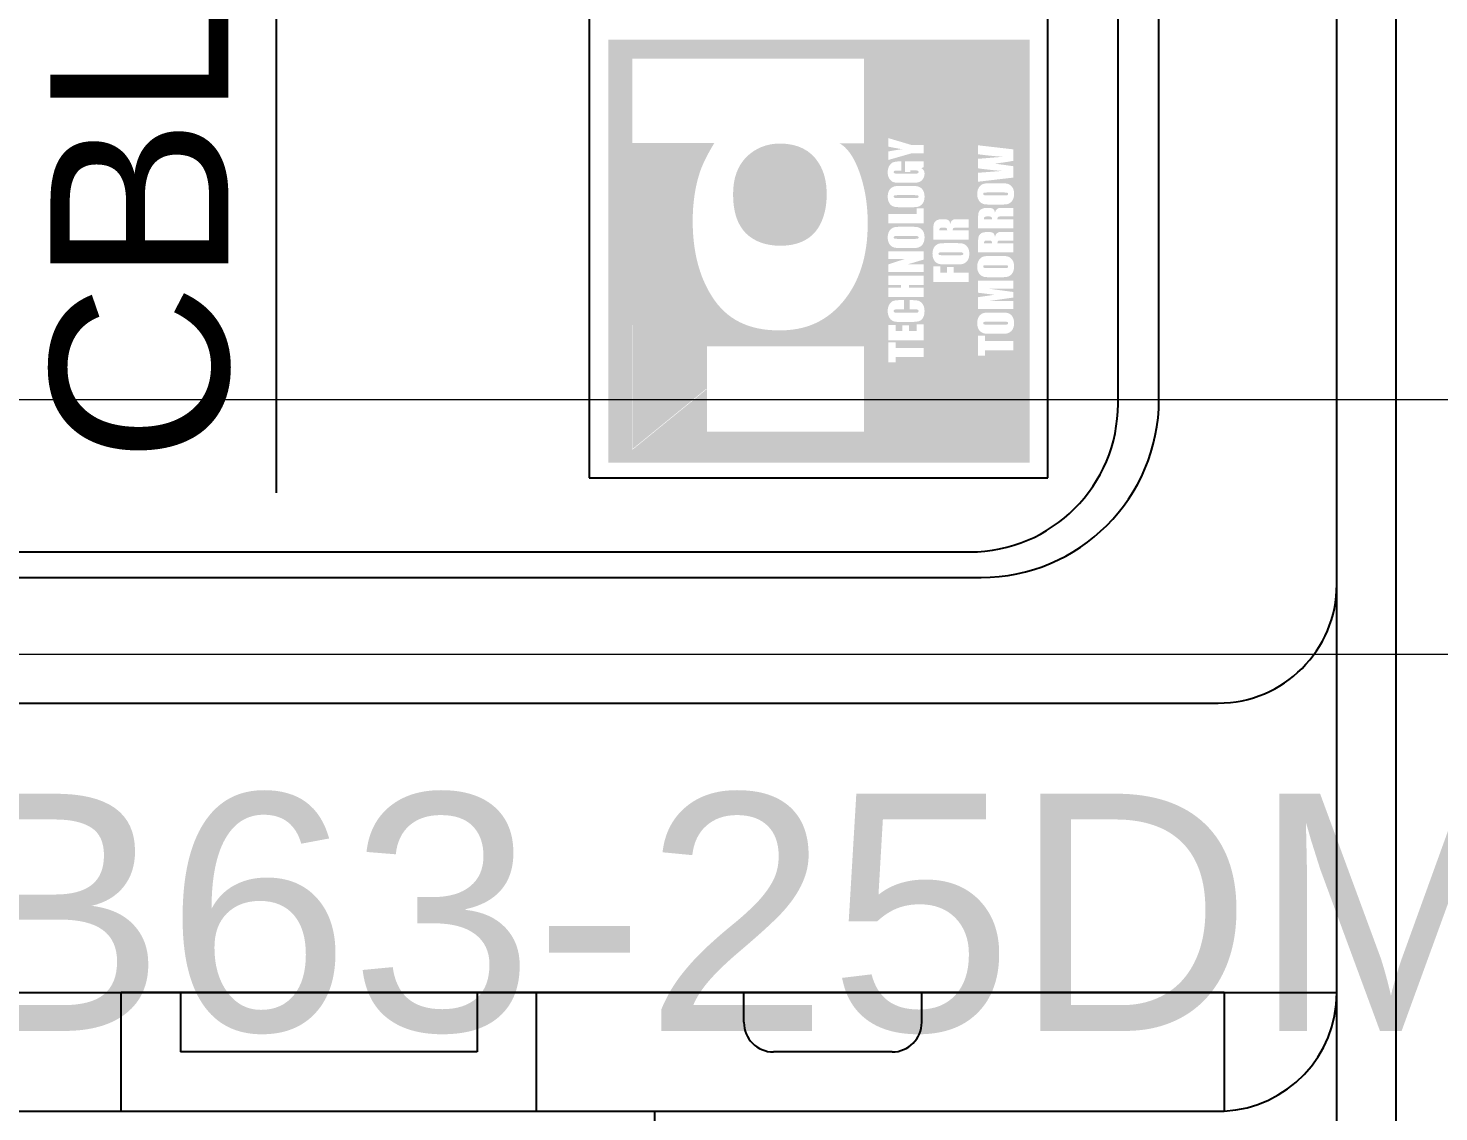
# Model space of a CAD drawing. Header units: inches. Extents: x 0 to 77285, y -118 to 40065.
# Drawn here: x 47617.84 to 47641.63, y 23207.04 to 23225.31 of the extents above; entities that cross this region are included whole.
import ezdxf
from ezdxf.enums import TextEntityAlignment as Align

# ---------------------------------------------------------------- set-up
doc = ezdxf.new("R2010")
doc.units = ezdxf.units.IN
doc.header["$LTSCALE"] = 5
doc.header["$MEASUREMENT"] = 0
doc.layers.add('88', color=35, linetype='Continuous', lineweight=5)
for name, color, linetype in [('99', 181, 'Continuous'), ('BOM-T', 4, 'Continuous'), ('Y', 60, 'Continuous')]:
    doc.layers.add(name, color=color, linetype=linetype)
doc.styles.add('SCI', font='')
doc.styles.get("Standard").update_dxf_attribs({"font": 'arial.ttf'})
doc.styles.get('SCI').set_extended_font_data('Gulim')

# ---------------------------------------------------------------- blocks, each defined once
blk = doc.blocks.new('A$C8b1ceeae')
blk.add_line((-7, -46), (117, -46))
blk = doc.blocks.new('A$C9c3b0687E')
h = blk.add_hatch(color=256)
edge = h.paths.add_edge_path(flags=16)
edge.add_spline(control_points=[(17.76, 6.383), (17.76, 6.383), (15.649, 6.383), (15.649, 6.383), (15.649, 6.383), (16.673, 5.127), (16.673, 5.127), (16.673, 5.127), (17.76, 6.383), (17.76, 6.383)], knot_values=[0, 0, 0, 0, 1, 1, 1, 2, 2, 2, 3, 3, 3, 3], degree=3, periodic=0)
edge = h.paths.add_edge_path(flags=16)
edge.add_spline(control_points=[(22.247, 2.476), (22.247, 2.476), (22.247, 6.379), (22.247, 6.379), (22.247, 6.379), (20.825, 6.379), (20.825, 6.379), (20.825, 6.379), (20.825, 4.998), (20.825, 4.998), (20.652, 5.102), (20.498, 5.184), (20.344, 5.238), (20.103, 5.32), (19.821, 5.363), (19.504, 5.363), (18.998, 5.363), (18.578, 5.254), (18.243, 5.042), (17.832, 4.786), (17.664, 4.398), (17.664, 3.902), (17.664, 3.466), (17.806, 3.119), (18.141, 2.835), (18.475, 2.552), (18.921, 2.411), (19.469, 2.411), (19.821, 2.411), (20.138, 2.47), (20.421, 2.585), (20.592, 2.656), (20.755, 2.759), (20.82, 2.89), (20.82, 2.89), (20.82, 2.476), (20.82, 2.476), (20.82, 2.476), (22.247, 2.476), (22.247, 2.476)], knot_values=[0, 0, 0, 0, 1, 1, 1, 2, 2, 2, 3, 3, 3, 4, 4, 4, 5, 5, 5, 6, 6, 6, 7, 7, 7, 8, 8, 8, 9, 9, 9, 10, 10, 10, 11, 11, 11, 12, 12, 12, 13, 13, 13, 13], degree=3, periodic=0)
edge = h.paths.add_edge_path(flags=16)
edge.add_spline(control_points=[(20.592, 4.454), (20.438, 4.606), (20.232, 4.682), (19.958, 4.682), (19.666, 4.682), (19.452, 4.611), (19.306, 4.47), (19.161, 4.323), (19.092, 4.127), (19.092, 3.882), (19.092, 3.566), (19.212, 3.342), (19.443, 3.217), (19.589, 3.141), (19.761, 3.103), (19.958, 3.103), (20.164, 3.103), (20.344, 3.146), (20.489, 3.239), (20.704, 3.375), (20.815, 3.593), (20.815, 3.892), (20.815, 4.116), (20.738, 4.301), (20.592, 4.454)], knot_values=[0, 0, 0, 0, 1, 1, 1, 2, 2, 2, 3, 3, 3, 4, 4, 4, 5, 5, 5, 6, 6, 6, 7, 7, 7, 8, 8, 8, 8], degree=3, periodic=0)
edge = h.paths.add_edge_path(flags=16)
edge.add_spline(control_points=[(15.957, 2.474), (15.957, 2.474), (17.397, 2.474), (17.397, 2.474), (17.397, 2.474), (17.397, 5.12), (17.397, 5.12), (17.397, 5.12), (15.957, 5.12), (15.957, 5.12), (15.957, 5.12), (15.957, 2.474), (15.957, 2.474)], knot_values=[0, 0, 0, 0, 1, 1, 1, 2, 2, 2, 3, 3, 3, 4, 4, 4, 4], degree=3, periodic=0)
edge = h.paths.add_edge_path(flags=16)
edge.add_spline(control_points=[(20.635, 0.552), (20.616, 0.414), (20.602, 0.272), (20.592, 0.127), (20.592, 0.127), (20.574, 0.355), (20.574, 0.355), (20.564, 0.468), (20.559, 0.534), (20.558, 0.552), (20.558, 0.552), (20.397, 0.552), (20.397, 0.552), (20.375, 0.383), (20.36, 0.246), (20.354, 0.142), (20.354, 0.142), (20.338, 0.344), (20.338, 0.344), (20.338, 0.344), (20.322, 0.552), (20.322, 0.552), (20.322, 0.552), (20.171, 0.552), (20.171, 0.552), (20.171, 0.552), (20.241, -0.045), (20.241, -0.045), (20.241, -0.045), (20.433, -0.045), (20.433, -0.045), (20.455, 0.114), (20.47, 0.218), (20.477, 0.269), (20.491, 0.151), (20.506, 0.047), (20.524, -0.045), (20.524, -0.045), (20.717, -0.045), (20.717, -0.045), (20.717, -0.045), (20.786, 0.552), (20.786, 0.552), (20.786, 0.552), (20.635, 0.552), (20.635, 0.552)], knot_values=[0, 0, 0, 0, 1, 1, 1, 2, 2, 2, 3, 3, 3, 4, 4, 4, 5, 5, 5, 6, 6, 6, 7, 7, 7, 8, 8, 8, 9, 9, 9, 10, 10, 10, 11, 11, 11, 12, 12, 12, 13, 13, 13, 14, 14, 14, 15, 15, 15, 15], degree=3, periodic=0)
edge = h.paths.add_edge_path(flags=16)
edge.add_spline(control_points=[(20.145, 0.304), (20.145, 0.366), (20.144, 0.409), (20.141, 0.433), (20.138, 0.458), (20.129, 0.481), (20.113, 0.501), (20.098, 0.522), (20.077, 0.538), (20.052, 0.548), (20.026, 0.559), (19.997, 0.564), (19.965, 0.564), (19.932, 0.564), (19.902, 0.559), (19.877, 0.548), (19.851, 0.536), (19.831, 0.521), (19.816, 0.5), (19.802, 0.479), (19.793, 0.457), (19.79, 0.432), (19.787, 0.407), (19.786, 0.364), (19.786, 0.304), (19.786, 0.304), (19.786, 0.203), (19.786, 0.203), (19.786, 0.141), (19.787, 0.098), (19.79, 0.074), (19.793, 0.049), (19.802, 0.026), (19.818, 0.006), (19.833, -0.015), (19.854, -0.031), (19.879, -0.041), (19.905, -0.052), (19.933, -0.057), (19.965, -0.057), (19.999, -0.057), (20.029, -0.052), (20.054, -0.041), (20.079, -0.029), (20.099, -0.014), (20.114, 0.007), (20.129, 0.028), (20.138, 0.05), (20.141, 0.075), (20.144, 0.1), (20.145, 0.143), (20.145, 0.203), (20.145, 0.203), (20.145, 0.304), (20.145, 0.304)], knot_values=[0, 0, 0, 0, 1, 1, 1, 2, 2, 2, 3, 3, 3, 4, 4, 4, 5, 5, 5, 6, 6, 6, 7, 7, 7, 8, 8, 8, 9, 9, 9, 10, 10, 10, 11, 11, 11, 12, 12, 12, 13, 13, 13, 14, 14, 14, 15, 15, 15, 16, 16, 16, 17, 17, 17, 18, 18, 18, 18], degree=3, periodic=0)
edge = h.paths.add_edge_path(flags=16)
edge.add_spline(control_points=[(19.99, 0.398), (19.99, 0.426), (19.988, 0.444), (19.985, 0.452), (19.982, 0.459), (19.976, 0.463), (19.966, 0.463), (19.958, 0.463), (19.952, 0.46), (19.947, 0.454), (19.943, 0.448), (19.941, 0.429), (19.941, 0.398), (19.941, 0.398), (19.941, 0.12), (19.941, 0.12), (19.941, 0.085), (19.942, 0.064), (19.945, 0.056), (19.948, 0.048), (19.955, 0.044), (19.965, 0.044), (19.976, 0.044), (19.982, 0.048), (19.986, 0.058), (19.988, 0.067), (19.99, 0.089), (19.99, 0.124), (19.99, 0.124), (19.99, 0.398), (19.99, 0.398)], knot_values=[0, 0, 0, 0, 1, 1, 1, 2, 2, 2, 3, 3, 3, 4, 4, 4, 5, 5, 5, 6, 6, 6, 7, 7, 7, 8, 8, 8, 9, 9, 9, 10, 10, 10, 10], degree=3, periodic=0)
edge = h.paths.add_edge_path(flags=16)
edge.add_spline(control_points=[(19.385, -0.045), (19.385, -0.045), (19.54, -0.045), (19.54, -0.045), (19.54, -0.045), (19.54, 0.224), (19.54, 0.224), (19.561, 0.224), (19.574, 0.22), (19.579, 0.212), (19.584, 0.205), (19.586, 0.185), (19.586, 0.153), (19.586, 0.153), (19.586, -0.045), (19.586, -0.045), (19.586, -0.045), (19.731, -0.045), (19.731, -0.045), (19.731, -0.045), (19.731, 0.112), (19.731, 0.112), (19.731, 0.16), (19.729, 0.19), (19.727, 0.2), (19.724, 0.211), (19.717, 0.223), (19.707, 0.235), (19.696, 0.248), (19.676, 0.258), (19.645, 0.266), (19.679, 0.269), (19.702, 0.279), (19.713, 0.295), (19.725, 0.311), (19.731, 0.342), (19.731, 0.388), (19.731, 0.439), (19.722, 0.477), (19.706, 0.5), (19.69, 0.523), (19.669, 0.538), (19.643, 0.543), (19.617, 0.549), (19.567, 0.552), (19.494, 0.552), (19.494, 0.552), (19.385, 0.552), (19.385, 0.552), (19.385, 0.552), (19.385, -0.045), (19.385, -0.045)], knot_values=[0, 0, 0, 0, 1, 1, 1, 2, 2, 2, 3, 3, 3, 4, 4, 4, 5, 5, 5, 6, 6, 6, 7, 7, 7, 8, 8, 8, 9, 9, 9, 10, 10, 10, 11, 11, 11, 12, 12, 12, 13, 13, 13, 14, 14, 14, 15, 15, 15, 16, 16, 16, 17, 17, 17, 17], degree=3, periodic=0)
edge = h.paths.add_edge_path()
edge.add_spline(control_points=[(19.576, 0.441), (19.583, 0.435), (19.586, 0.422), (19.586, 0.403), (19.586, 0.403), (19.586, 0.37), (19.586, 0.37), (19.586, 0.344), (19.583, 0.328), (19.576, 0.323), (19.569, 0.319), (19.557, 0.316), (19.54, 0.316), (19.54, 0.316), (19.54, 0.45), (19.54, 0.45), (19.557, 0.45), (19.57, 0.447), (19.576, 0.441)], knot_values=[0, 0, 0, 0, 1, 1, 1, 2, 2, 2, 3, 3, 3, 4, 4, 4, 5, 5, 5, 6, 6, 6, 6], degree=3, periodic=0)
edge = h.paths.add_edge_path(flags=16)
edge.add_spline(control_points=[(18.978, -0.045), (18.978, -0.045), (19.133, -0.045), (19.133, -0.045), (19.133, -0.045), (19.133, 0.224), (19.133, 0.224), (19.154, 0.224), (19.167, 0.22), (19.172, 0.212), (19.177, 0.205), (19.18, 0.185), (19.18, 0.153), (19.18, 0.153), (19.18, -0.045), (19.18, -0.045), (19.18, -0.045), (19.324, -0.045), (19.324, -0.045), (19.324, -0.045), (19.324, 0.112), (19.324, 0.112), (19.324, 0.16), (19.323, 0.19), (19.32, 0.2), (19.318, 0.211), (19.311, 0.223), (19.3, 0.235), (19.29, 0.248), (19.269, 0.258), (19.239, 0.266), (19.272, 0.269), (19.295, 0.279), (19.307, 0.295), (19.318, 0.311), (19.324, 0.342), (19.324, 0.388), (19.324, 0.439), (19.316, 0.477), (19.3, 0.5), (19.283, 0.523), (19.262, 0.538), (19.236, 0.543), (19.21, 0.549), (19.161, 0.552), (19.088, 0.552), (19.088, 0.552), (18.978, 0.552), (18.978, 0.552), (18.978, 0.552), (18.978, -0.045), (18.978, -0.045)], knot_values=[0, 0, 0, 0, 1, 1, 1, 2, 2, 2, 3, 3, 3, 4, 4, 4, 5, 5, 5, 6, 6, 6, 7, 7, 7, 8, 8, 8, 9, 9, 9, 10, 10, 10, 11, 11, 11, 12, 12, 12, 13, 13, 13, 14, 14, 14, 15, 15, 15, 16, 16, 16, 17, 17, 17, 17], degree=3, periodic=0)
edge = h.paths.add_edge_path()
edge.add_spline(control_points=[(19.17, 0.441), (19.176, 0.435), (19.18, 0.422), (19.18, 0.403), (19.18, 0.403), (19.18, 0.37), (19.18, 0.37), (19.18, 0.344), (19.176, 0.328), (19.169, 0.323), (19.162, 0.319), (19.15, 0.316), (19.133, 0.316), (19.133, 0.316), (19.133, 0.45), (19.133, 0.45), (19.151, 0.45), (19.163, 0.447), (19.17, 0.441)], knot_values=[0, 0, 0, 0, 1, 1, 1, 2, 2, 2, 3, 3, 3, 4, 4, 4, 5, 5, 5, 6, 6, 6, 6], degree=3, periodic=0)
edge = h.paths.add_edge_path(flags=16)
edge.add_spline(control_points=[(18.92, 0.304), (18.92, 0.366), (18.918, 0.409), (18.915, 0.433), (18.912, 0.458), (18.903, 0.481), (18.888, 0.501), (18.872, 0.522), (18.852, 0.538), (18.826, 0.548), (18.801, 0.559), (18.772, 0.564), (18.74, 0.564), (18.706, 0.564), (18.677, 0.559), (18.651, 0.548), (18.626, 0.536), (18.606, 0.521), (18.591, 0.5), (18.576, 0.479), (18.567, 0.457), (18.564, 0.432), (18.562, 0.407), (18.56, 0.364), (18.56, 0.304), (18.56, 0.304), (18.56, 0.203), (18.56, 0.203), (18.56, 0.141), (18.562, 0.098), (18.565, 0.074), (18.568, 0.049), (18.577, 0.026), (18.592, 0.006), (18.608, -0.015), (18.628, -0.031), (18.654, -0.041), (18.679, -0.052), (18.708, -0.057), (18.74, -0.057), (18.774, -0.057), (18.803, -0.052), (18.829, -0.041), (18.854, -0.029), (18.874, -0.014), (18.889, 0.007), (18.904, 0.028), (18.913, 0.05), (18.916, 0.075), (18.918, 0.1), (18.92, 0.143), (18.92, 0.203), (18.92, 0.203), (18.92, 0.304), (18.92, 0.304)], knot_values=[0, 0, 0, 0, 1, 1, 1, 2, 2, 2, 3, 3, 3, 4, 4, 4, 5, 5, 5, 6, 6, 6, 7, 7, 7, 8, 8, 8, 9, 9, 9, 10, 10, 10, 11, 11, 11, 12, 12, 12, 13, 13, 13, 14, 14, 14, 15, 15, 15, 16, 16, 16, 17, 17, 17, 18, 18, 18, 18], degree=3, periodic=0)
edge = h.paths.add_edge_path(flags=16)
edge.add_spline(control_points=[(18.764, 0.398), (18.764, 0.426), (18.763, 0.444), (18.76, 0.452), (18.757, 0.459), (18.75, 0.463), (18.741, 0.463), (18.733, 0.463), (18.726, 0.46), (18.722, 0.454), (18.718, 0.448), (18.716, 0.429), (18.716, 0.398), (18.716, 0.398), (18.716, 0.12), (18.716, 0.12), (18.716, 0.085), (18.717, 0.064), (18.72, 0.056), (18.723, 0.048), (18.729, 0.044), (18.74, 0.044), (18.75, 0.044), (18.757, 0.048), (18.76, 0.058), (18.763, 0.067), (18.764, 0.089), (18.764, 0.124), (18.764, 0.124), (18.764, 0.398), (18.764, 0.398)], knot_values=[0, 0, 0, 0, 1, 1, 1, 2, 2, 2, 3, 3, 3, 4, 4, 4, 5, 5, 5, 6, 6, 6, 7, 7, 7, 8, 8, 8, 9, 9, 9, 10, 10, 10, 10], degree=3, periodic=0)
edge = h.paths.add_edge_path(flags=16)
edge.add_spline(control_points=[(18.3, 0.552), (18.3, 0.552), (18.265, 0.273), (18.265, 0.273), (18.265, 0.273), (18.243, 0.425), (18.243, 0.425), (18.236, 0.473), (18.23, 0.516), (18.224, 0.552), (18.224, 0.552), (18.025, 0.552), (18.025, 0.552), (18.025, 0.552), (18.025, -0.045), (18.025, -0.045), (18.025, -0.045), (18.161, -0.045), (18.161, -0.045), (18.161, -0.045), (18.162, 0.35), (18.162, 0.35), (18.162, 0.35), (18.218, -0.045), (18.218, -0.045), (18.218, -0.045), (18.312, -0.045), (18.312, -0.045), (18.312, -0.045), (18.366, 0.358), (18.366, 0.358), (18.366, 0.358), (18.366, -0.045), (18.366, -0.045), (18.366, -0.045), (18.503, -0.045), (18.503, -0.045), (18.503, -0.045), (18.503, 0.552), (18.503, 0.552), (18.503, 0.552), (18.3, 0.552), (18.3, 0.552)], knot_values=[0, 0, 0, 0, 1, 1, 1, 2, 2, 2, 3, 3, 3, 4, 4, 4, 5, 5, 5, 6, 6, 6, 7, 7, 7, 8, 8, 8, 9, 9, 9, 10, 10, 10, 11, 11, 11, 12, 12, 12, 13, 13, 13, 14, 14, 14, 14], degree=3, periodic=0)
edge = h.paths.add_edge_path(flags=16)
edge.add_spline(control_points=[(17.966, 0.304), (17.966, 0.366), (17.965, 0.409), (17.962, 0.433), (17.959, 0.458), (17.95, 0.481), (17.934, 0.501), (17.919, 0.522), (17.898, 0.538), (17.873, 0.548), (17.847, 0.559), (17.819, 0.564), (17.787, 0.564), (17.753, 0.564), (17.723, 0.559), (17.698, 0.548), (17.673, 0.536), (17.652, 0.521), (17.638, 0.5), (17.623, 0.479), (17.614, 0.457), (17.611, 0.432), (17.608, 0.407), (17.607, 0.364), (17.607, 0.304), (17.607, 0.304), (17.607, 0.203), (17.607, 0.203), (17.607, 0.141), (17.608, 0.098), (17.611, 0.074), (17.614, 0.049), (17.623, 0.026), (17.639, 0.006), (17.654, -0.015), (17.675, -0.031), (17.7, -0.041), (17.726, -0.052), (17.755, -0.057), (17.787, -0.057), (17.82, -0.057), (17.85, -0.052), (17.875, -0.041), (17.9, -0.029), (17.921, -0.014), (17.936, 0.007), (17.95, 0.028), (17.959, 0.05), (17.962, 0.075), (17.965, 0.1), (17.966, 0.143), (17.966, 0.203), (17.966, 0.203), (17.966, 0.304), (17.966, 0.304)], knot_values=[0, 0, 0, 0, 1, 1, 1, 2, 2, 2, 3, 3, 3, 4, 4, 4, 5, 5, 5, 6, 6, 6, 7, 7, 7, 8, 8, 8, 9, 9, 9, 10, 10, 10, 11, 11, 11, 12, 12, 12, 13, 13, 13, 14, 14, 14, 15, 15, 15, 16, 16, 16, 17, 17, 17, 18, 18, 18, 18], degree=3, periodic=0)
edge = h.paths.add_edge_path(flags=16)
edge.add_spline(control_points=[(17.811, 0.398), (17.811, 0.426), (17.81, 0.444), (17.806, 0.452), (17.803, 0.459), (17.797, 0.463), (17.787, 0.463), (17.779, 0.463), (17.773, 0.46), (17.769, 0.454), (17.764, 0.448), (17.762, 0.429), (17.762, 0.398), (17.762, 0.398), (17.762, 0.12), (17.762, 0.12), (17.762, 0.085), (17.763, 0.064), (17.766, 0.056), (17.769, 0.048), (17.776, 0.044), (17.786, 0.044), (17.797, 0.044), (17.804, 0.048), (17.807, 0.058), (17.81, 0.067), (17.811, 0.089), (17.811, 0.124), (17.811, 0.124), (17.811, 0.398), (17.811, 0.398)], knot_values=[0, 0, 0, 0, 1, 1, 1, 2, 2, 2, 3, 3, 3, 4, 4, 4, 5, 5, 5, 6, 6, 6, 7, 7, 7, 8, 8, 8, 9, 9, 9, 10, 10, 10, 10], degree=3, periodic=0)
edge = h.paths.add_edge_path(flags=16)
edge.add_spline(control_points=[(17.237, 0.552), (17.237, 0.552), (17.237, 0.432), (17.237, 0.432), (17.237, 0.432), (17.328, 0.432), (17.328, 0.432), (17.328, 0.432), (17.328, -0.045), (17.328, -0.045), (17.328, -0.045), (17.484, -0.045), (17.484, -0.045), (17.484, -0.045), (17.484, 0.432), (17.484, 0.432), (17.484, 0.432), (17.576, 0.432), (17.576, 0.432), (17.576, 0.432), (17.576, 0.552), (17.576, 0.552), (17.576, 0.552), (17.237, 0.552), (17.237, 0.552)], knot_values=[0, 0, 0, 0, 1, 1, 1, 2, 2, 2, 3, 3, 3, 4, 4, 4, 5, 5, 5, 6, 6, 6, 7, 7, 7, 8, 8, 8, 8], degree=3, periodic=0)
edge = h.paths.add_edge_path(flags=16)
edge.add_spline(control_points=[(19.194, 0.71), (19.194, 0.71), (19.35, 0.71), (19.35, 0.71), (19.35, 0.71), (19.35, 0.978), (19.35, 0.978), (19.371, 0.978), (19.384, 0.974), (19.389, 0.967), (19.394, 0.959), (19.396, 0.94), (19.396, 0.908), (19.396, 0.908), (19.396, 0.71), (19.396, 0.71), (19.396, 0.71), (19.54, 0.71), (19.54, 0.71), (19.54, 0.71), (19.54, 0.867), (19.54, 0.867), (19.54, 0.915), (19.539, 0.944), (19.537, 0.955), (19.534, 0.966), (19.527, 0.977), (19.517, 0.99), (19.506, 1.003), (19.486, 1.013), (19.455, 1.021), (19.489, 1.024), (19.511, 1.033), (19.523, 1.049), (19.535, 1.065), (19.54, 1.097), (19.54, 1.143), (19.54, 1.194), (19.532, 1.231), (19.516, 1.255), (19.5, 1.278), (19.478, 1.292), (19.453, 1.298), (19.427, 1.304), (19.377, 1.307), (19.304, 1.307), (19.304, 1.307), (19.194, 1.307), (19.194, 1.307), (19.194, 1.307), (19.194, 0.71), (19.194, 0.71)], knot_values=[0, 0, 0, 0, 1, 1, 1, 2, 2, 2, 3, 3, 3, 4, 4, 4, 5, 5, 5, 6, 6, 6, 7, 7, 7, 8, 8, 8, 9, 9, 9, 10, 10, 10, 11, 11, 11, 12, 12, 12, 13, 13, 13, 14, 14, 14, 15, 15, 15, 16, 16, 16, 17, 17, 17, 17], degree=3, periodic=0)
edge = h.paths.add_edge_path(flags=16)
edge.add_spline(control_points=[(19.35, 1.204), (19.35, 1.204), (19.35, 1.071), (19.35, 1.071), (19.367, 1.071), (19.379, 1.073), (19.386, 1.078), (19.393, 1.083), (19.396, 1.099), (19.396, 1.125), (19.396, 1.125), (19.396, 1.158), (19.396, 1.158), (19.396, 1.177), (19.393, 1.19), (19.386, 1.195), (19.379, 1.201), (19.367, 1.204), (19.35, 1.204)], knot_values=[0, 0, 0, 0, 1, 1, 1, 2, 2, 2, 3, 3, 3, 4, 4, 4, 5, 5, 5, 6, 6, 6, 6], degree=3, periodic=0)
edge = h.paths.add_edge_path(flags=16)
edge.add_spline(control_points=[(19.136, 1.059), (19.136, 1.121), (19.135, 1.164), (19.132, 1.188), (19.129, 1.213), (19.119, 1.235), (19.104, 1.256), (19.088, 1.277), (19.068, 1.293), (19.043, 1.303), (19.017, 1.314), (18.988, 1.319), (18.956, 1.319), (18.923, 1.319), (18.893, 1.313), (18.868, 1.302), (18.842, 1.291), (18.822, 1.275), (18.807, 1.255), (18.792, 1.234), (18.784, 1.211), (18.781, 1.187), (18.778, 1.162), (18.777, 1.119), (18.777, 1.059), (18.777, 1.059), (18.777, 0.957), (18.777, 0.957), (18.777, 0.896), (18.778, 0.853), (18.781, 0.828), (18.784, 0.804), (18.793, 0.781), (18.809, 0.76), (18.824, 0.739), (18.845, 0.724), (18.87, 0.713), (18.896, 0.703), (18.924, 0.698), (18.956, 0.698), (18.99, 0.698), (19.02, 0.703), (19.045, 0.714), (19.07, 0.725), (19.09, 0.741), (19.105, 0.762), (19.12, 0.782), (19.129, 0.805), (19.132, 0.83), (19.135, 0.855), (19.136, 0.897), (19.136, 0.957), (19.136, 0.957), (19.136, 1.059), (19.136, 1.059)], knot_values=[0, 0, 0, 0, 1, 1, 1, 2, 2, 2, 3, 3, 3, 4, 4, 4, 5, 5, 5, 6, 6, 6, 7, 7, 7, 8, 8, 8, 9, 9, 9, 10, 10, 10, 11, 11, 11, 12, 12, 12, 13, 13, 13, 14, 14, 14, 15, 15, 15, 16, 16, 16, 17, 17, 17, 18, 18, 18, 18], degree=3, periodic=0)
edge = h.paths.add_edge_path(flags=16)
edge.add_spline(control_points=[(18.981, 1.153), (18.981, 1.181), (18.979, 1.199), (18.976, 1.206), (18.973, 1.214), (18.967, 1.218), (18.957, 1.218), (18.949, 1.218), (18.943, 1.215), (18.938, 1.209), (18.934, 1.202), (18.932, 1.184), (18.932, 1.153), (18.932, 1.153), (18.932, 0.875), (18.932, 0.875), (18.932, 0.84), (18.933, 0.819), (18.936, 0.811), (18.939, 0.803), (18.946, 0.799), (18.956, 0.799), (18.967, 0.799), (18.973, 0.803), (18.976, 0.813), (18.979, 0.822), (18.981, 0.844), (18.981, 0.879), (18.981, 0.879), (18.981, 1.153), (18.981, 1.153)], knot_values=[0, 0, 0, 0, 1, 1, 1, 2, 2, 2, 3, 3, 3, 4, 4, 4, 5, 5, 5, 6, 6, 6, 7, 7, 7, 8, 8, 8, 9, 9, 9, 10, 10, 10, 10], degree=3, periodic=0)
edge = h.paths.add_edge_path(flags=16)
edge.add_spline(control_points=[(18.482, 0.71), (18.482, 0.71), (18.637, 0.71), (18.637, 0.71), (18.637, 0.71), (18.637, 0.961), (18.637, 0.961), (18.637, 0.961), (18.731, 0.961), (18.731, 0.961), (18.731, 0.961), (18.731, 1.074), (18.731, 1.074), (18.731, 1.074), (18.637, 1.074), (18.637, 1.074), (18.637, 1.074), (18.637, 1.187), (18.637, 1.187), (18.637, 1.187), (18.743, 1.187), (18.743, 1.187), (18.743, 1.187), (18.743, 1.307), (18.743, 1.307), (18.743, 1.307), (18.482, 1.307), (18.482, 1.307), (18.482, 1.307), (18.482, 0.71), (18.482, 0.71)], knot_values=[0, 0, 0, 0, 1, 1, 1, 2, 2, 2, 3, 3, 3, 4, 4, 4, 5, 5, 5, 6, 6, 6, 7, 7, 7, 8, 8, 8, 9, 9, 9, 10, 10, 10, 10], degree=3, periodic=0)
edge = h.paths.add_edge_path(flags=16)
edge.add_spline(control_points=[(20.763, 2.061), (20.743, 1.967), (20.729, 1.889), (20.72, 1.825), (20.716, 1.866), (20.704, 1.944), (20.682, 2.061), (20.682, 2.061), (20.539, 2.061), (20.539, 2.061), (20.539, 2.061), (20.648, 1.681), (20.648, 1.681), (20.648, 1.681), (20.648, 1.465), (20.648, 1.465), (20.648, 1.465), (20.793, 1.465), (20.793, 1.465), (20.793, 1.465), (20.793, 1.681), (20.793, 1.681), (20.793, 1.681), (20.906, 2.061), (20.906, 2.061), (20.906, 2.061), (20.763, 2.061), (20.763, 2.061)], knot_values=[0, 0, 0, 0, 1, 1, 1, 2, 2, 2, 3, 3, 3, 4, 4, 4, 5, 5, 5, 6, 6, 6, 7, 7, 7, 8, 8, 8, 9, 9, 9, 9], degree=3, periodic=0)
edge = h.paths.add_edge_path(flags=16)
edge.add_spline(control_points=[(20.514, 1.868), (20.514, 1.917), (20.509, 1.954), (20.5, 1.979), (20.491, 2.005), (20.472, 2.027), (20.442, 2.046), (20.412, 2.064), (20.374, 2.074), (20.328, 2.074), (20.282, 2.074), (20.244, 2.063), (20.215, 2.041), (20.186, 2.02), (20.168, 1.996), (20.162, 1.97), (20.156, 1.945), (20.153, 1.903), (20.153, 1.846), (20.153, 1.846), (20.153, 1.669), (20.153, 1.669), (20.153, 1.628), (20.155, 1.598), (20.158, 1.577), (20.16, 1.557), (20.168, 1.537), (20.18, 1.518), (20.191, 1.5), (20.209, 1.484), (20.231, 1.471), (20.254, 1.459), (20.279, 1.453), (20.305, 1.453), (20.327, 1.453), (20.346, 1.457), (20.362, 1.466), (20.378, 1.475), (20.391, 1.489), (20.402, 1.508), (20.402, 1.508), (20.416, 1.465), (20.416, 1.465), (20.416, 1.465), (20.514, 1.465), (20.514, 1.465), (20.514, 1.465), (20.514, 1.785), (20.514, 1.785), (20.514, 1.785), (20.333, 1.785), (20.333, 1.785), (20.333, 1.785), (20.333, 1.694), (20.333, 1.694), (20.333, 1.694), (20.363, 1.694), (20.363, 1.694), (20.363, 1.694), (20.363, 1.623), (20.363, 1.623), (20.363, 1.596), (20.361, 1.577), (20.357, 1.568), (20.353, 1.558), (20.345, 1.553), (20.334, 1.553), (20.324, 1.553), (20.317, 1.558), (20.313, 1.566), (20.31, 1.575), (20.308, 1.592), (20.308, 1.619), (20.308, 1.619), (20.308, 1.905), (20.308, 1.905), (20.308, 1.935), (20.31, 1.954), (20.314, 1.962), (20.317, 1.969), (20.324, 1.973), (20.333, 1.973), (20.344, 1.973), (20.351, 1.969), (20.354, 1.96), (20.357, 1.951), (20.359, 1.93), (20.359, 1.896), (20.359, 1.896), (20.359, 1.842), (20.359, 1.842), (20.359, 1.842), (20.514, 1.842), (20.514, 1.842), (20.514, 1.842), (20.514, 1.868), (20.514, 1.868)], knot_values=[0, 0, 0, 0, 1, 1, 1, 2, 2, 2, 3, 3, 3, 4, 4, 4, 5, 5, 5, 6, 6, 6, 7, 7, 7, 8, 8, 8, 9, 9, 9, 10, 10, 10, 11, 11, 11, 12, 12, 12, 13, 13, 13, 14, 14, 14, 15, 15, 15, 16, 16, 16, 17, 17, 17, 18, 18, 18, 19, 19, 19, 20, 20, 20, 21, 21, 21, 22, 22, 22, 23, 23, 23, 24, 24, 24, 25, 25, 25, 26, 26, 26, 27, 27, 27, 28, 28, 28, 29, 29, 29, 30, 30, 30, 31, 31, 31, 32, 32, 32, 32], degree=3, periodic=0)
edge = h.paths.add_edge_path(flags=16)
edge.add_spline(control_points=[(20.1, 1.814), (20.1, 1.875), (20.099, 1.918), (20.096, 1.943), (20.093, 1.967), (20.084, 1.99), (20.068, 2.011), (20.053, 2.032), (20.032, 2.048), (20.007, 2.058), (19.981, 2.068), (19.952, 2.074), (19.92, 2.074), (19.887, 2.074), (19.857, 2.068), (19.832, 2.057), (19.806, 2.046), (19.786, 2.03), (19.771, 2.01), (19.757, 1.989), (19.748, 1.966), (19.745, 1.941), (19.742, 1.916), (19.741, 1.874), (19.741, 1.814), (19.741, 1.814), (19.741, 1.712), (19.741, 1.712), (19.741, 1.651), (19.742, 1.608), (19.745, 1.583), (19.748, 1.559), (19.757, 1.536), (19.773, 1.515), (19.788, 1.494), (19.809, 1.479), (19.834, 1.468), (19.86, 1.458), (19.888, 1.453), (19.92, 1.453), (19.954, 1.453), (19.984, 1.458), (20.009, 1.469), (20.034, 1.48), (20.054, 1.496), (20.069, 1.517), (20.084, 1.537), (20.093, 1.56), (20.096, 1.585), (20.099, 1.61), (20.1, 1.652), (20.1, 1.712), (20.1, 1.712), (20.1, 1.814), (20.1, 1.814)], knot_values=[0, 0, 0, 0, 1, 1, 1, 2, 2, 2, 3, 3, 3, 4, 4, 4, 5, 5, 5, 6, 6, 6, 7, 7, 7, 8, 8, 8, 9, 9, 9, 10, 10, 10, 11, 11, 11, 12, 12, 12, 13, 13, 13, 14, 14, 14, 15, 15, 15, 16, 16, 16, 17, 17, 17, 18, 18, 18, 18], degree=3, periodic=0)
edge = h.paths.add_edge_path(flags=16)
edge.add_spline(control_points=[(19.945, 1.908), (19.945, 1.936), (19.943, 1.953), (19.94, 1.961), (19.937, 1.969), (19.931, 1.973), (19.921, 1.973), (19.913, 1.973), (19.907, 1.97), (19.902, 1.963), (19.898, 1.957), (19.896, 1.939), (19.896, 1.908), (19.896, 1.908), (19.896, 1.63), (19.896, 1.63), (19.896, 1.595), (19.897, 1.574), (19.9, 1.565), (19.903, 1.557), (19.91, 1.553), (19.92, 1.553), (19.931, 1.553), (19.938, 1.558), (19.94, 1.567), (19.943, 1.577), (19.945, 1.599), (19.945, 1.634), (19.945, 1.634), (19.945, 1.908), (19.945, 1.908)], knot_values=[0, 0, 0, 0, 1, 1, 1, 2, 2, 2, 3, 3, 3, 4, 4, 4, 5, 5, 5, 6, 6, 6, 7, 7, 7, 8, 8, 8, 9, 9, 9, 10, 10, 10, 10], degree=3, periodic=0)
edge = h.paths.add_edge_path(flags=16)
edge.add_spline(control_points=[(19.47, 2.061), (19.47, 2.061), (19.47, 1.465), (19.47, 1.465), (19.47, 1.465), (19.72, 1.465), (19.72, 1.465), (19.72, 1.465), (19.72, 1.585), (19.72, 1.585), (19.72, 1.585), (19.626, 1.585), (19.626, 1.585), (19.626, 1.585), (19.626, 2.061), (19.626, 2.061), (19.626, 2.061), (19.47, 2.061), (19.47, 2.061)], knot_values=[0, 0, 0, 0, 1, 1, 1, 2, 2, 2, 3, 3, 3, 4, 4, 4, 5, 5, 5, 6, 6, 6, 6], degree=3, periodic=0)
edge = h.paths.add_edge_path(flags=16)
edge.add_spline(control_points=[(19.412, 1.814), (19.412, 1.875), (19.411, 1.918), (19.408, 1.943), (19.405, 1.967), (19.396, 1.99), (19.38, 2.011), (19.365, 2.032), (19.344, 2.048), (19.319, 2.058), (19.293, 2.068), (19.264, 2.074), (19.232, 2.074), (19.199, 2.074), (19.169, 2.068), (19.144, 2.057), (19.118, 2.046), (19.098, 2.03), (19.083, 2.01), (19.069, 1.989), (19.06, 1.966), (19.057, 1.941), (19.054, 1.916), (19.053, 1.874), (19.053, 1.814), (19.053, 1.814), (19.053, 1.712), (19.053, 1.712), (19.053, 1.651), (19.054, 1.608), (19.057, 1.583), (19.06, 1.559), (19.069, 1.536), (19.085, 1.515), (19.1, 1.494), (19.121, 1.479), (19.146, 1.468), (19.172, 1.458), (19.2, 1.453), (19.232, 1.453), (19.266, 1.453), (19.296, 1.458), (19.321, 1.469), (19.346, 1.48), (19.366, 1.496), (19.381, 1.517), (19.396, 1.537), (19.405, 1.56), (19.408, 1.585), (19.411, 1.61), (19.412, 1.652), (19.412, 1.712), (19.412, 1.712), (19.412, 1.814), (19.412, 1.814)], knot_values=[0, 0, 0, 0, 1, 1, 1, 2, 2, 2, 3, 3, 3, 4, 4, 4, 5, 5, 5, 6, 6, 6, 7, 7, 7, 8, 8, 8, 9, 9, 9, 10, 10, 10, 11, 11, 11, 12, 12, 12, 13, 13, 13, 14, 14, 14, 15, 15, 15, 16, 16, 16, 17, 17, 17, 18, 18, 18, 18], degree=3, periodic=0)
edge = h.paths.add_edge_path(flags=16)
edge.add_spline(control_points=[(19.257, 1.908), (19.257, 1.936), (19.255, 1.953), (19.252, 1.961), (19.249, 1.969), (19.243, 1.973), (19.233, 1.973), (19.225, 1.973), (19.219, 1.97), (19.214, 1.963), (19.21, 1.957), (19.208, 1.939), (19.208, 1.908), (19.208, 1.908), (19.208, 1.63), (19.208, 1.63), (19.208, 1.595), (19.209, 1.574), (19.212, 1.565), (19.215, 1.557), (19.222, 1.553), (19.232, 1.553), (19.243, 1.553), (19.249, 1.558), (19.252, 1.567), (19.255, 1.577), (19.257, 1.599), (19.257, 1.634), (19.257, 1.634), (19.257, 1.908), (19.257, 1.908)], knot_values=[0, 0, 0, 0, 1, 1, 1, 2, 2, 2, 3, 3, 3, 4, 4, 4, 5, 5, 5, 6, 6, 6, 7, 7, 7, 8, 8, 8, 9, 9, 9, 10, 10, 10, 10], degree=3, periodic=0)
edge = h.paths.add_edge_path(flags=16)
edge.add_spline(control_points=[(18.866, 2.061), (18.866, 2.061), (18.866, 1.793), (18.866, 1.793), (18.866, 1.793), (18.779, 2.061), (18.779, 2.061), (18.779, 2.061), (18.649, 2.061), (18.649, 2.061), (18.649, 2.061), (18.649, 1.465), (18.649, 1.465), (18.649, 1.465), (18.779, 1.465), (18.779, 1.465), (18.779, 1.465), (18.779, 1.736), (18.779, 1.736), (18.779, 1.736), (18.859, 1.465), (18.859, 1.465), (18.859, 1.465), (18.995, 1.465), (18.995, 1.465), (18.995, 1.465), (18.995, 2.061), (18.995, 2.061), (18.995, 2.061), (18.866, 2.061), (18.866, 2.061)], knot_values=[0, 0, 0, 0, 1, 1, 1, 2, 2, 2, 3, 3, 3, 4, 4, 4, 5, 5, 5, 6, 6, 6, 7, 7, 7, 8, 8, 8, 9, 9, 9, 10, 10, 10, 10], degree=3, periodic=0)
edge = h.paths.add_edge_path(flags=16)
edge.add_spline(control_points=[(18.432, 2.061), (18.432, 2.061), (18.432, 1.848), (18.432, 1.848), (18.432, 1.848), (18.386, 1.848), (18.386, 1.848), (18.386, 1.848), (18.386, 2.061), (18.386, 2.061), (18.386, 2.061), (18.23, 2.061), (18.23, 2.061), (18.23, 2.061), (18.23, 1.465), (18.23, 1.465), (18.23, 1.465), (18.386, 1.465), (18.386, 1.465), (18.386, 1.465), (18.386, 1.715), (18.386, 1.715), (18.386, 1.715), (18.432, 1.715), (18.432, 1.715), (18.432, 1.715), (18.432, 1.465), (18.432, 1.465), (18.432, 1.465), (18.587, 1.465), (18.587, 1.465), (18.587, 1.465), (18.587, 2.061), (18.587, 2.061), (18.587, 2.061), (18.432, 2.061), (18.432, 2.061)], knot_values=[0, 0, 0, 0, 1, 1, 1, 2, 2, 2, 3, 3, 3, 4, 4, 4, 5, 5, 5, 6, 6, 6, 7, 7, 7, 8, 8, 8, 9, 9, 9, 10, 10, 10, 11, 11, 11, 12, 12, 12, 12], degree=3, periodic=0)
edge = h.paths.add_edge_path(flags=16)
edge.add_spline(control_points=[(18.175, 1.858), (18.175, 1.914), (18.17, 1.955), (18.161, 1.981), (18.151, 2.007), (18.132, 2.029), (18.102, 2.047), (18.072, 2.065), (18.034, 2.074), (17.988, 2.074), (17.955, 2.074), (17.925, 2.068), (17.899, 2.056), (17.873, 2.045), (17.852, 2.029), (17.838, 2.01), (17.823, 1.99), (17.814, 1.969), (17.811, 1.948), (17.808, 1.926), (17.807, 1.894), (17.807, 1.851), (17.807, 1.851), (17.807, 1.677), (17.807, 1.677), (17.807, 1.618), (17.812, 1.575), (17.821, 1.545), (17.831, 1.516), (17.85, 1.494), (17.88, 1.477), (17.91, 1.461), (17.947, 1.453), (17.993, 1.453), (18.037, 1.453), (18.074, 1.462), (18.103, 1.482), (18.133, 1.501), (18.153, 1.524), (18.162, 1.55), (18.17, 1.576), (18.175, 1.619), (18.175, 1.681), (18.175, 1.681), (18.175, 1.705), (18.175, 1.705), (18.175, 1.705), (18.019, 1.705), (18.019, 1.705), (18.019, 1.705), (18.019, 1.629), (18.019, 1.629), (18.019, 1.596), (18.018, 1.576), (18.014, 1.567), (18.01, 1.558), (18.003, 1.553), (17.991, 1.553), (17.979, 1.553), (17.971, 1.558), (17.967, 1.567), (17.964, 1.575), (17.962, 1.594), (17.962, 1.623), (17.962, 1.623), (17.962, 1.9), (17.962, 1.9), (17.962, 1.93), (17.964, 1.95), (17.967, 1.959), (17.971, 1.968), (17.979, 1.973), (17.992, 1.973), (18.004, 1.973), (18.011, 1.969), (18.014, 1.962), (18.018, 1.954), (18.019, 1.935), (18.019, 1.905), (18.019, 1.905), (18.019, 1.801), (18.019, 1.801), (18.019, 1.801), (18.175, 1.801), (18.175, 1.801), (18.175, 1.801), (18.175, 1.858), (18.175, 1.858)], knot_values=[0, 0, 0, 0, 1, 1, 1, 2, 2, 2, 3, 3, 3, 4, 4, 4, 5, 5, 5, 6, 6, 6, 7, 7, 7, 8, 8, 8, 9, 9, 9, 10, 10, 10, 11, 11, 11, 12, 12, 12, 13, 13, 13, 14, 14, 14, 15, 15, 15, 16, 16, 16, 17, 17, 17, 18, 18, 18, 19, 19, 19, 20, 20, 20, 21, 21, 21, 22, 22, 22, 23, 23, 23, 24, 24, 24, 25, 25, 25, 26, 26, 26, 27, 27, 27, 28, 28, 28, 29, 29, 29, 29], degree=3, periodic=0)
edge = h.paths.add_edge_path(flags=16)
edge.add_spline(control_points=[(17.499, 1.465), (17.499, 1.465), (17.767, 1.465), (17.767, 1.465), (17.767, 1.465), (17.767, 1.585), (17.767, 1.585), (17.767, 1.585), (17.654, 1.585), (17.654, 1.585), (17.654, 1.585), (17.654, 1.715), (17.654, 1.715), (17.654, 1.715), (17.751, 1.715), (17.751, 1.715), (17.751, 1.715), (17.751, 1.828), (17.751, 1.828), (17.751, 1.828), (17.654, 1.828), (17.654, 1.828), (17.654, 1.828), (17.654, 1.942), (17.654, 1.942), (17.654, 1.942), (17.757, 1.942), (17.757, 1.942), (17.757, 1.942), (17.757, 2.061), (17.757, 2.061), (17.757, 2.061), (17.499, 2.061), (17.499, 2.061), (17.499, 2.061), (17.499, 1.465), (17.499, 1.465)], knot_values=[0, 0, 0, 0, 1, 1, 1, 2, 2, 2, 3, 3, 3, 4, 4, 4, 5, 5, 5, 6, 6, 6, 7, 7, 7, 8, 8, 8, 9, 9, 9, 10, 10, 10, 11, 11, 11, 12, 12, 12, 12], degree=3, periodic=0)
edge = h.paths.add_edge_path(flags=16)
edge.add_spline(control_points=[(17.124, 2.061), (17.124, 2.061), (17.124, 1.942), (17.124, 1.942), (17.124, 1.942), (17.215, 1.942), (17.215, 1.942), (17.215, 1.942), (17.215, 1.465), (17.215, 1.465), (17.215, 1.465), (17.37, 1.465), (17.37, 1.465), (17.37, 1.465), (17.37, 1.942), (17.37, 1.942), (17.37, 1.942), (17.463, 1.942), (17.463, 1.942), (17.463, 1.942), (17.463, 2.061), (17.463, 2.061), (17.463, 2.061), (17.124, 2.061), (17.124, 2.061)], knot_values=[0, 0, 0, 0, 1, 1, 1, 2, 2, 2, 3, 3, 3, 4, 4, 4, 5, 5, 5, 6, 6, 6, 7, 7, 7, 8, 8, 8, 8], degree=3, periodic=0)
edge = h.paths.add_edge_path()
edge.add_spline(control_points=[(22.569, 6.788), (22.569, 6.788), (22.569, -0.322), (22.569, -0.322), (22.569, -0.322), (15.433, -0.322), (15.433, -0.322), (15.433, -0.322), (15.433, 6.788), (15.433, 6.788), (15.433, 6.788), (22.569, 6.788), (22.569, 6.788)], knot_values=[0, 0, 0, 0, 1, 1, 1, 2, 2, 2, 3, 3, 3, 4, 4, 4, 4], degree=3, periodic=0)
h = blk.add_hatch(color=256)
edge = h.paths.add_edge_path()
edge.add_spline(control_points=[(16.69, 5.121), (16.69, 5.121), (15.665, 6.377), (15.665, 6.377), (15.665, 6.377), (17.777, 6.377), (17.777, 6.377), (17.777, 6.377), (16.69, 5.121), (16.69, 5.121)], knot_values=[0, 0, 0, 0, 1, 1, 1, 2, 2, 2, 3, 3, 3, 3], degree=3, periodic=0)
for p, q in [((6.5, 26.5), (6.5, -5.5)), ((11.379, 26.5), (11.379, -3.5)), ((13.928, 22.69), (13.928, 0.69)), ((13.497, 22.5), (13.497, 0.5)), ((4.498, 16.9), (4.5, -3.6)), ((4.497, 15), (6.5, 15)), ((6.497, 15), (6.497, 4.5)), ((6.5, -3.6), (6.5, 15)), ((5.5, 9), (5.5, 14)), ((6.5, 14), (5.5, 14)), ((38.028, 12.389), (14.928, 12.389)), ((6.5, 9), (5.5, 9)), ((4.497, 8), (6.497, 8)), ((15.179, 7.107), (15.179, -0.628)), ((22.953, 7.107), (15.179, 7.107)), ((-1, 6.003), (4.499, 6.003)), ((5.997, 4.5), (6.497, 4.5)), ((5.497, 2), (5.497, 4)), ((5.997, 1.5), (6.497, 1.5)), ((6.497, 1.5), (6.497, -3.6)), ((15.179, -0.628), (33.609, -0.628)), ((16.428, -1.81), (105.928, -1.81)), ((16.497, -2.5), (105.997, -2.5)), ((6.5, -3.6), (4.5, -3.6)), ((1, -5.5), (6.5, -5.5)), ((6.497, -5.5), (114.497, -5.5)), ((6.5, -5.5), (114.5, -5.5))]:
    blk.add_line(p, q)
for centre, radius, start, end in [((5.997, 4), 0.5, 90, 180), ((5.997, 2), 0.5, 180, 270), ((16.497, 0.5), 3, 180, 270), ((16.428, 0.69), 2.5, 180, 270), ((13.379, -3.5), 2, 180, 270), ((6.497, -3.5), 2, 182.866, 270)]:
    blk.add_arc(centre, radius, start, end)
at = {"style": 'SCI', "width": 0.959345}
blk.add_text('CBL-402F2', height=3, dxfattribs=at).set_placement((15.428, 13.195), (36.835, 13.195), align=Align.FIT)
blk = doc.blocks.new('A$C44923449')
at = {"layer": '99'}
blk.add_blockref('A$C9c3b0687E', (189.5, -57.5), dxfattribs=at)
at = {"layer": 'Y'}
blk.add_blockref('A$C8b1ceeae', (195, -18), dxfattribs=at)
blk = doc.blocks.new('A$C323c1dae')
for p, q in [((34.205, 0), (34.205, -71)), ((38.5, 0), (38.5, -71)), ((38.5, 0), (38.5, -71))]:
    blk.add_line(p, q)
at = {"layer": 'BOM-T', "color": 4}
blk.add_text('CDQ2B63-25DMZ-A93L', height=4, rotation=270, dxfattribs=at).set_placement((29.852, -6), align=Align.MIDDLE_LEFT)

msp = doc.modelspace()

# ---------------------------------------------------------------- block references
at = {"rotation": 90}
msp.add_blockref('A$C44923449', (47576.91034076, 23013.05047629, 0), dxfattribs=at)
at = {"layer": '88', "rotation": 90}
msp.add_blockref('A$C323c1dae', (47594.91034076, 23180.55047629, 0), dxfattribs=at)

doc.saveas('drawing.dxf')
